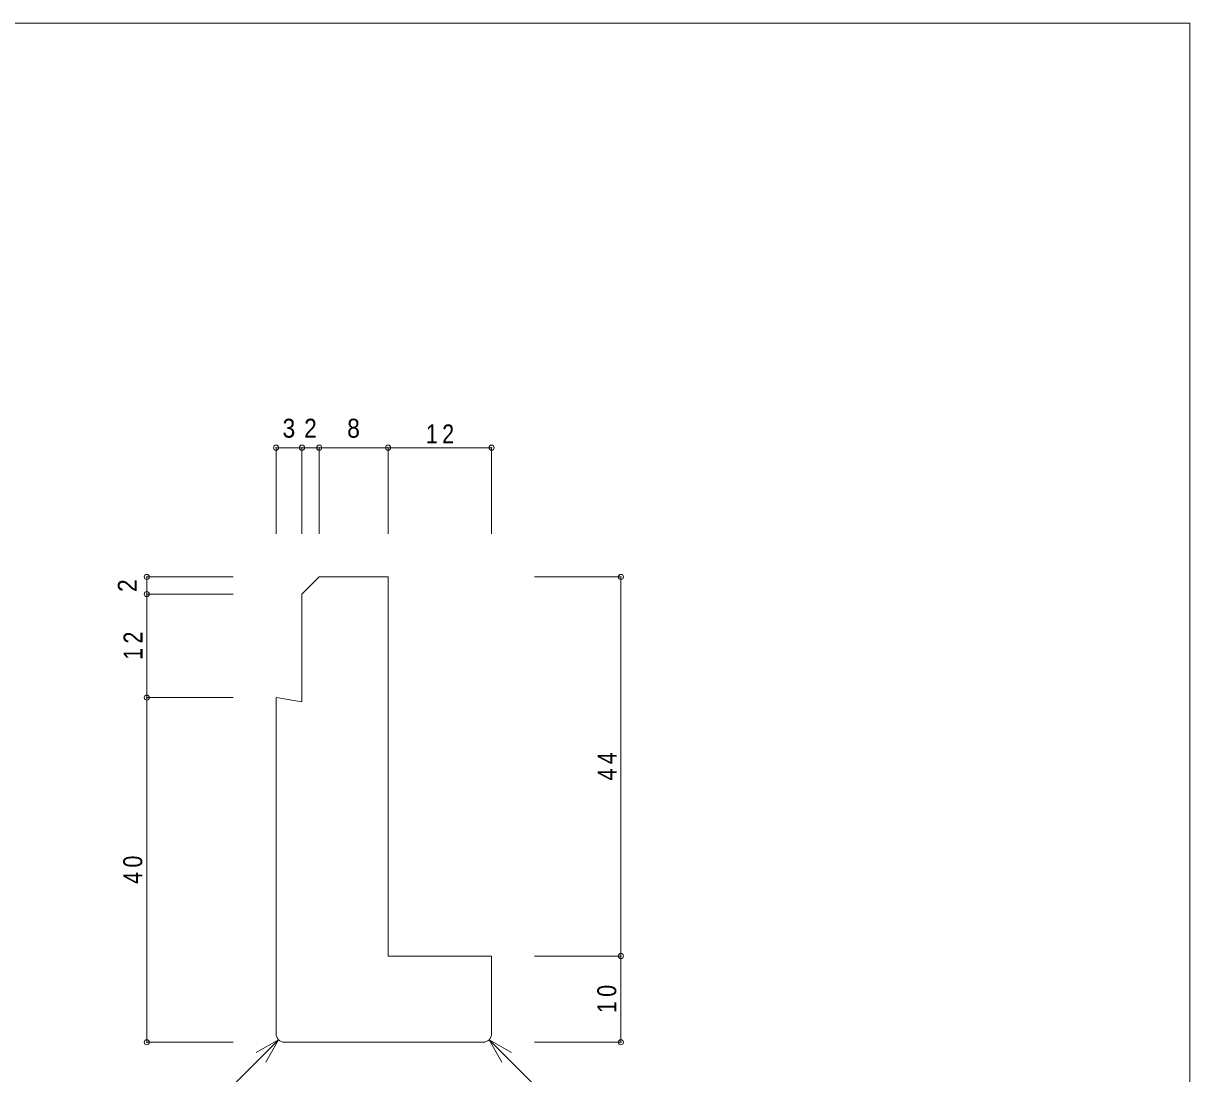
# Model space of a CAD drawing. Units: millimetres at full size, sheet at 1:1. Extents: x -141 to 141, y -98 to 98.
# Drawn here: x 5.7 to 141, y -24.4 to 97.5 of the extents above; entities that cross this region are included whole.
import ezdxf
from ezdxf.enums import TextEntityAlignment as Align

# ---------------------------------------------------------------- set-up
doc = ezdxf.new("R2010")
doc.units = ezdxf.units.MM
doc.header["$PDMODE"] = 32
doc.header["$PDSIZE"] = 0.6
for name, color, linetype, lineweight in [('0-0_ＫＢ製品', 2, 'Continuous', 9), ('0-3_寸法', 4, 'Continuous', 9), ('0-4_引出線字', 4, 'Continuous', 9), ('F-0_図面枠', 5, 'Continuous', 9)]:
    doc.layers.add(name, color=color, linetype=linetype, lineweight=lineweight)
doc.styles.add('HGｺﾞｼｯｸM', font='')
doc.styles.get('HGｺﾞｼｯｸM').set_extended_font_data('HGｺﾞｼｯｸM')

msp = doc.modelspace()

# ---------------------------------------------------------------- linework, layer by layer
at = {"layer": '0-0_ＫＢ製品'}
for p, q in [((38, 31.25), (40, 33.25)), ((38, 31.25), (38, 18.75)), ((35, 19.25), (38, 18.75)), ((35, -19.75), (35, 19.25)), ((60, -19.75), (60, -10.75)), ((59, -20.75), (36, -20.75))]:
    msp.add_line(p, q, dxfattribs=at)
msp.add_lwpolyline([(60, -10.75), (48, -10.75), (48, 33.25), (40, 33.25)], dxfattribs=at)
for centre, start, end in [((36, -19.75), 180, 270), ((59, -19.75), 270, 0)]:
    msp.add_arc(centre, 1, start, end, dxfattribs=at)
at = {"layer": '0-3_寸法'}
for p, q in [((35, 48.25), (38, 48.25)), ((35, 48.25), (35, 38.25)), ((38, 48.25), (38, 38.25)), ((38, 48.25), (40, 48.25)), ((40, 48.25), (40, 38.25)), ((40, 48.25), (48, 48.25)), ((48, 48.25), (48, 38.25)), ((48, 48.25), (60, 48.25)), ((60, 48.25), (60, 38.25)), ((20, 33.25), (20, 31.25)), ((20, 33.25), (30, 33.25)), ((75, 33.25), (65, 33.25)), ((75, -10.75), (75, 33.25)), ((20, 31.25), (30, 31.25)), ((20, 31.25), (20, 19.25)), ((20, 19.25), (30, 19.25)), ((20, 19.25), (20, -20.75)), ((75, -10.75), (65, -10.75)), ((75, -20.75), (75, -10.75)), ((20, -20.75), (30, -20.75)), ((75, -20.75), (65, -20.75))]:
    msp.add_line(p, q, dxfattribs=at)
for p in [(35, 48.25), (38, 48.25), (40, 48.25), (48, 48.25), (60, 48.25), (20, 33.25), (75, 33.25), (20, 31.25), (20, 19.25), (75, -10.75), (20, -20.75), (75, -20.75)]:
    msp.add_point(p, dxfattribs=at)
at = {"layer": '0-4_引出線字'}
for p, q in [((35.293, -20.457), (20, -35.75)), ((35.293, -20.457), (32.695, -21.957)), ((35.293, -20.457), (33.793, -23.055)), ((59.707, -20.457), (61.207, -23.055)), ((59.707, -20.457), (62.305, -21.957)), ((59.707, -20.457), (75, -35.75))]:
    msp.add_line(p, q, dxfattribs=at)
at = {"layer": 'F-0_図面枠'}
for p, q in [((-141, 97.5), (141, 97.5)), ((141, 97.5), (141, -97.5))]:
    msp.add_line(p, q, dxfattribs=at)

# ---------------------------------------------------------------- texts
at = {"layer": '0-3_寸法', "color": 7, "style": 'HGｺﾞｼｯｸM', "width": 0.9}
for s, p in [('3', (35.75, 48.75)), ('2', (38.25, 48.75)), ('8', (43.25, 48.75))]:
    msp.add_text(s, height=2.199, dxfattribs=at).set_placement(p, align=Align.BOTTOM_LEFT)
msp.add_text('2', height=2.199, rotation=90, dxfattribs=at).set_placement((19.5, 31.5), align=Align.BOTTOM_LEFT)
at = {"layer": '0-3_寸法', "color": 7, "insert": (52.375, 48.75), "char_height": 2.199, "attachment_point": 7, "style": 'HGｺﾞｼｯｸM'}
msp.add_mtext('\\T1.36;\\W0.85;12', dxfattribs=at)
at = {"layer": '0-3_寸法', "color": 7, "char_height": 2.199, "attachment_point": 7, "rotation": 90, "style": 'HGｺﾞｼｯｸM'}
for s, insert in [('\\T1.36;\\W0.85;12', (19.5, 23.625)), ('\\T1.36;\\W0.85;44', (74.5, 9.625)), ('\\T1.36;\\W0.85;40', (19.5, -2.375)), ('\\T1.36;\\W0.85;10', (74.5, -17.375))]:
    msp.add_mtext(s, dxfattribs=dict(at, insert=insert))

doc.saveas('drawing.dxf')
